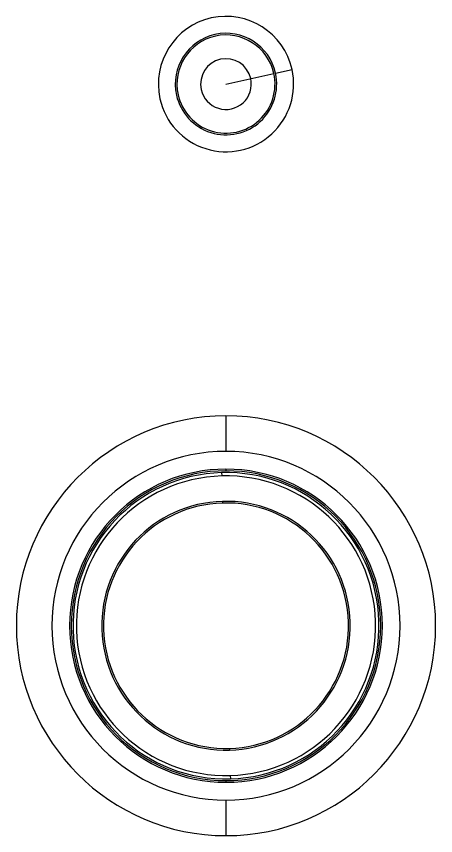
# Model space of a CAD drawing. Header units: millimetres. Extents: x -172 to 278, y -210 to 212.
# Drawn here: x 56.77 to 81.57, y -44.23 to 4.17 of the extents above; entities that cross this region are included whole.
import ezdxf

# ---------------------------------------------------------------- set-up
doc = ezdxf.new("R2010")
doc.units = ezdxf.units.MM

msp = doc.modelspace()

# ---------------------------------------------------------------- linework, layer by layer
at = {"color": 7, "linetype": 'Continuous', "lineweight": 25}
for p, q in [((72.097, 0.818), (73.073, 1.035)), ((69.168, 0.168), (71.999, 0.796)), ((69.168, -19.432), (69.168, -21.532)), ((69.168, -22.582), (69.168, -22.682)), ((68.91, -22.786), (68.915, -22.986)), ((68.958, -24.485), (68.961, -24.585)), ((69.376, -39.079), (69.379, -39.179)), ((69.168, -40.982), (69.168, -41.082)), ((69.421, -40.679), (69.427, -40.879)), ((69.168, -42.132), (69.168, -44.232))]:
    msp.add_line(p, q, dxfattribs=at)
for centre, radius, start, end in [((69.168, 0.168), 4, 12.5227, 192.5227), ((69.168, 0.168), 3, 12.5227, 192.5227), ((69.168, 0.168), 2.9, 12.5227, 192.5227), ((69.168, 0.168), 1.5, 12.5227, 192.5227), ((69.168, 0.168), 4, 192.5227, 12.5227), ((69.168, 0.168), 3, 192.5227, 12.5227), ((69.168, 0.168), 2.9, 192.5227, 12.5227), ((69.168, 0.168), 1.5, 192.5227, 12.5227), ((69.168, -31.832), 12.4, 90, 270), ((69.168, -31.832), 12.4, 270, 90), ((69.168, -31.832), 10.3, 90, 270), ((69.168, -31.832), 10.3, 270, 90), ((69.168, -31.832), 9.25, 90, 270), ((69.168, -31.832), 9.15, 90, 270), ((69.168, -31.832), 9.25, 270, 90), ((69.168, -31.832), 9.15, 270, 90), ((69.168, -31.832), 9.05, 91.6388, 271.6388), ((69.168, -31.832), 8.85, 91.6388, 271.6388), ((69.168, -31.832), 9.05, 271.6388, 91.6388), ((69.168, -31.832), 8.85, 271.6388, 91.6388), ((69.168, -31.832), 7.35, 91.6388, 271.6388), ((69.168, -31.832), 7.25, 91.6388, 271.6388), ((69.168, -31.832), 7.35, 271.6388, 91.6388), ((69.168, -31.832), 7.25, 271.6388, 91.6388)]:
    msp.add_arc(centre, radius, start, end, dxfattribs=at)

doc.saveas('drawing.dxf')
